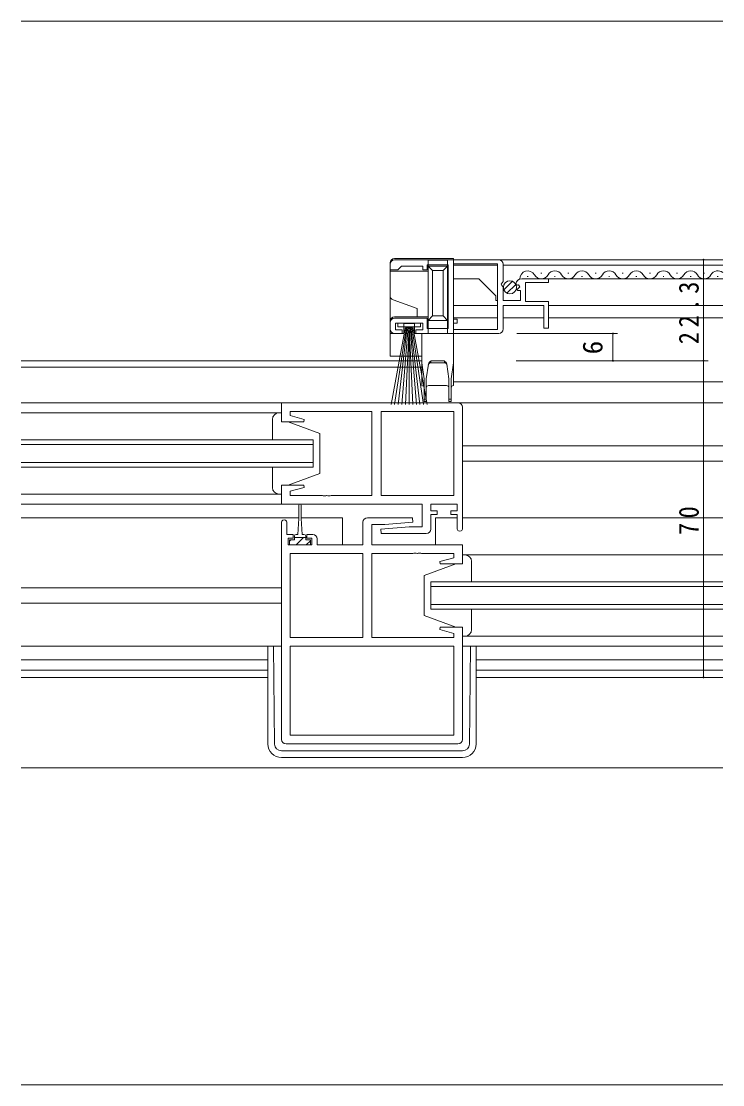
# Model space of a CAD drawing. Units: millimetres, scale not verified. Extents: x -594 to 539, y -420 to 386.
# Drawn here: x 75 to 230, y -255.5 to -20.5 of the extents above; entities that cross this region are included whole.
import ezdxf
from ezdxf.enums import TextEntityAlignment as Align

# ---------------------------------------------------------------- set-up
doc = ezdxf.new("R2010")
doc.units = ezdxf.units.MM
doc.header["$LTSCALE"] = 2
for name, color, linetype, lineweight in [('0-3_YKK_11', 7, 'Continuous', 9), ('0-4_YKK_12', 2, 'Continuous', 9), ('0-5_YSS_K', 3, 'Continuous', 9), ('0-6_YKK_13', 4, 'Continuous', 9), ('0-7_YKK_D', 6, 'Continuous', 9)]:
    doc.layers.add(name, color=color, linetype=linetype, lineweight=lineweight)
doc.styles.add('ＭＳ ゴシック', font='')
doc.styles.get('ＭＳ ゴシック').set_extended_font_data('MS Gothic')

msp = doc.modelspace()

# ---------------------------------------------------------------- linework, layer by layer
at = {"layer": '0-3_YKK_11'}
for p, q in [((156.49, -74.201), (156.49, -75.401)), ((180.49, -73.201), (157.49, -73.201)), ((158.19, -75.401), (158.49, -75.101)), ((158.49, -75.101), (158.99, -74.601)), ((158.99, -74.601), (163.69, -74.601)), ((163.69, -74.601), (163.69, -75.401)), ((164.69, -74.301), (169.29, -74.301)), ((164.69, -75.401), (164.69, -74.301)), ((169.29, -74.301), (169.29, -88.401)), ((170.49, -74.101), (170.49, -86.301)), ((180.19, -74.101), (170.49, -74.101)), ((180.19, -88.601), (180.19, -74.101)), ((180.19, -88.601), (180.19, -74.101)), ((181.49, -78.032), (181.49, -74.201)), ((156.49, -75.401), (158.19, -75.401)), ((163.69, -75.401), (164.69, -75.401)), ((191.49, -77.401), (185.586, -77.401)), ((191.49, -78.201), (191.49, -77.401)), ((181.037, -78.572), (181.49, -78.032)), ((181.19, -78.901), (181.037, -78.572)), ((181.49, -79.201), (181.19, -78.901)), ((181.49, -82.201), (181.49, -79.201)), ((184.291, -78.582), (184.542, -78.794)), ((184.542, -78.794), (184.861, -78.708)), ((185.131, -79.177), (184.566, -79.742)), ((184.566, -79.742), (184.673, -80.001)), ((184.861, -78.708), (185.131, -79.177)), ((186.39, -78.201), (191.49, -78.201)), ((186.39, -82.401), (186.39, -78.201)), ((185.29, -82.201), (181.49, -82.201)), ((184.673, -80.001), (185.29, -80.001)), ((185.29, -80.001), (185.29, -82.201)), ((181.49, -83.301), (190.49, -83.301)), ((181.49, -88.501), (181.49, -83.301)), ((191.49, -82.401), (186.39, -82.401)), ((190.49, -83.301), (190.49, -88.301)), ((191.49, -88.301), (191.49, -82.401)), ((164.69, -86.101), (157.49, -86.101)), ((164.69, -88.401), (164.69, -86.101)), ((170.49, -86.301), (171.29, -86.301)), ((171.29, -86.301), (171.29, -87.201)), ((156.49, -87.101), (156.49, -88.501)), ((157.69, -87.201), (163.69, -87.201)), ((157.69, -88.701), (157.69, -87.201)), ((159.19, -88.701), (157.69, -88.701)), ((159.19, -89.501), (159.19, -88.701)), ((162.19, -88.701), (162.19, -89.501)), ((163.69, -88.701), (162.19, -88.701)), ((163.69, -87.201), (163.69, -88.701)), ((169.29, -88.401), (164.69, -88.401)), ((170.49, -87.201), (170.49, -88.601)), ((171.29, -87.201), (170.49, -87.201)), ((170.49, -88.601), (180.19, -88.601)), ((190.49, -88.301), (191.49, -88.301)), ((157.49, -89.501), (159.19, -89.501)), ((162.19, -89.501), (180.49, -89.501)), ((132.49, -104.801), (132.49, -109.001)), ((171.49, -104.801), (132.49, -104.801)), ((134.42, -106.731), (152.49, -106.731)), ((134.42, -107.648), (134.42, -106.731)), ((137.52, -108.478), (134.42, -107.648)), ((152.49, -106.731), (152.49, -125.271)), ((154.49, -106.731), (154.49, -125.271)), ((170.56, -106.731), (154.49, -106.731)), ((170.56, -125.271), (170.56, -106.731)), ((170.56, -125.271), (170.56, -106.731)), ((172.49, -132.601), (172.49, -105.801)), ((132.49, -109.001), (137.451, -109.001)), ((137.451, -109.001), (137.52, -108.478)), ((132.49, -123.001), (132.49, -127.201)), ((137.451, -123.001), (132.49, -123.001)), ((134.42, -124.353), (137.52, -123.523)), ((134.42, -125.271), (134.42, -124.353)), ((137.52, -123.523), (137.451, -123.001)), ((141.532, -125.271), (134.42, -125.271)), ((141.715, -125.391), (141.532, -125.271)), ((142.265, -125.391), (141.715, -125.391)), ((142.448, -125.271), (142.265, -125.391)), ((142.532, -125.271), (142.448, -125.271)), ((142.715, -125.391), (142.532, -125.271)), ((143.265, -125.391), (142.715, -125.391)), ((143.448, -125.271), (143.265, -125.391)), ((152.49, -125.271), (143.448, -125.271)), ((154.49, -125.271), (170.56, -125.271)), ((132.49, -127.201), (163.56, -127.201)), ((163.56, -127.201), (163.56, -132.201)), ((165.49, -127.201), (171.29, -127.201)), ((165.49, -128.701), (165.49, -127.201)), ((166.89, -128.701), (165.49, -128.701)), ((166.89, -129.501), (166.89, -128.701)), ((169.89, -128.701), (169.89, -129.501)), ((171.29, -128.701), (169.89, -128.701)), ((171.29, -127.201), (171.29, -128.701)), ((132.49, -131.301), (132.49, -179.201)), ((133.69, -133.901), (133.69, -131.301)), ((150.49, -131.201), (150.49, -136.201)), ((161.468, -130.201), (151.49, -130.201)), ((155.297, -131.701), (161.51, -131.157)), ((161.51, -131.157), (161.468, -130.201)), ((165.49, -129.501), (166.89, -129.501)), ((165.49, -132.701), (165.49, -129.501)), ((169.89, -129.501), (171.29, -129.501)), ((171.29, -129.501), (171.29, -132.601)), ((135.09, -133.901), (133.69, -133.901)), ((135.09, -134.701), (135.09, -133.901)), ((138.09, -133.901), (138.09, -134.701)), ((139.39, -133.901), (138.09, -133.901)), ((152.42, -131.701), (155.297, -131.701)), ((152.42, -136.201), (152.42, -131.701)), ((160.683, -132.201), (154.47, -132.744)), ((154.47, -132.744), (154.512, -133.701)), ((154.512, -133.701), (164.49, -133.701)), ((163.56, -132.201), (160.683, -132.201)), ((133.99, -134.701), (135.09, -134.701)), ((133.99, -136.201), (133.99, -134.701)), ((139.19, -136.201), (133.99, -136.201)), ((138.09, -134.701), (139.19, -134.701)), ((139.19, -134.701), (139.19, -136.201)), ((140.39, -136.201), (140.39, -134.901)), ((150.49, -136.201), (140.39, -136.201)), ((172.49, -136.201), (152.42, -136.201)), ((172.49, -140.401), (172.49, -136.201)), ((134.42, -138.131), (134.42, -156.671)), ((150.49, -138.131), (134.42, -138.131)), ((150.49, -156.671), (150.49, -138.131)), ((150.49, -156.671), (150.49, -138.131)), ((152.49, -138.131), (161.532, -138.131)), ((152.49, -156.671), (152.49, -138.131)), ((161.532, -138.131), (161.715, -138.011)), ((161.715, -138.011), (162.265, -138.011)), ((162.265, -138.011), (162.448, -138.131)), ((162.448, -138.131), (162.532, -138.131)), ((162.532, -138.131), (162.715, -138.011)), ((162.715, -138.011), (163.265, -138.011)), ((163.265, -138.011), (163.448, -138.131)), ((163.448, -138.131), (170.56, -138.131)), ((170.56, -138.131), (170.56, -139.048)), ((170.56, -139.048), (167.461, -139.878)), ((167.461, -139.878), (167.53, -140.401)), ((167.53, -140.401), (172.49, -140.401)), ((167.53, -154.401), (167.461, -154.923)), ((167.461, -154.923), (170.56, -155.753)), ((172.49, -154.401), (167.53, -154.401)), ((172.49, -179.201), (172.49, -154.401)), ((134.42, -156.671), (150.49, -156.671)), ((170.56, -156.671), (152.49, -156.671)), ((170.56, -155.753), (170.56, -156.671)), ((170.56, -158.601), (134.42, -158.601)), ((134.42, -158.601), (134.42, -178.271)), ((170.56, -158.601), (134.42, -158.601)), ((170.56, -178.271), (170.56, -158.601)), ((134.42, -178.271), (170.56, -178.271)), ((133.49, -180.201), (171.49, -180.201))]:
    msp.add_line(p, q, dxfattribs=at)
for centre, radius, start, end in [((157.49, -74.201), 1, 90, 179.99998), ((180.49, -74.201), 1, 0, 89.99998), ((185.586, -78.701), 1.3, 89.99997, 174.78409), ((157.49, -87.101), 1, 90, 179.99998), ((157.49, -88.501), 1, 180, 269.99998), ((180.49, -88.501), 1, 270, 359.99998), ((171.49, -105.801), 1, 0, 89.99998), ((133.09, -131.301), 0.6, 359.99998, 180), ((151.49, -131.201), 1, 90, 179.99998), ((139.39, -134.901), 1, 0, 89.99998), ((164.49, -132.701), 1, 270, 359.99998), ((171.89, -132.601), 0.6, 179.99998, 0), ((133.49, -179.201), 1, 180, 269.99998), ((171.49, -179.201), 1, 270, 359.99998)]:
    msp.add_arc(centre, radius, start, end, dxfattribs=at)
at = {"layer": '0-4_YKK_12'}
for p, q in [((74.99, -20.502), (229.99, -20.502)), ((229.99, -73.201), (170.487, -73.201)), ((170.488, -74.39), (170.489, -86.035)), ((180.19, -74.401), (170.488, -74.401)), ((229.99, -74.401), (181.49, -74.401)), ((176.09, -77.401), (170.488, -77.401)), ((179.89, -81.201), (176.09, -77.401)), ((229.99, -77.401), (186.11, -77.401)), ((186.995, -76.901), (186.795, -76.901)), ((189.995, -76.141), (189.795, -76.141)), ((192.995, -76.901), (192.795, -76.901)), ((195.995, -76.141), (195.795, -76.141)), ((198.995, -76.901), (198.795, -76.901)), ((201.995, -76.141), (201.795, -76.141)), ((204.995, -76.901), (204.795, -76.901)), ((207.995, -76.141), (207.795, -76.141)), ((210.995, -76.901), (210.795, -76.901)), ((213.995, -76.141), (213.795, -76.141)), ((216.995, -76.901), (216.795, -76.901)), ((219.995, -76.141), (219.795, -76.141)), ((222.995, -76.901), (222.795, -76.901)), ((225.995, -76.141), (225.795, -76.141)), ((228.995, -76.901), (228.795, -76.901)), ((179.89, -82.201), (179.89, -81.201)), ((179.89, -82.201), (180.19, -82.201)), ((180.19, -83.301), (170.489, -83.301)), ((190.392, -83.301), (181.789, -83.301)), ((229.99, -83.301), (191.49, -83.301)), ((180.19, -86.001), (170.489, -86.001)), ((190.49, -86.001), (181.49, -86.001)), ((229.99, -86.001), (191.49, -86.001)), ((170.489, -87.201), (170.49, -90.829)), ((74.99, -95.501), (163.488, -95.501)), ((163.488, -96.901), (74.99, -96.901)), ((170.488, -100.201), (229.99, -100.201)), ((74.99, -104.801), (132.99, -104.801)), ((171.49, -104.801), (229.99, -104.801)), ((139.49, -113.001), (74.99, -113.001)), ((74.99, -114.001), (139.49, -114.001)), ((139.49, -119.001), (139.49, -113.001)), ((172.49, -114.301), (229.99, -114.301)), ((139.49, -118.001), (74.99, -118.001)), ((74.99, -119.001), (139.49, -119.001)), ((172.49, -117.701), (229.99, -117.701)), ((132.99, -127.201), (74.99, -127.201)), ((74.99, -130.201), (136.34, -130.201)), ((136.84, -130.201), (145.99, -130.201)), ((145.99, -130.201), (145.99, -136.201)), ((166.49, -130.201), (166.49, -136.201)), ((166.49, -130.201), (171.29, -130.201)), ((172.49, -130.201), (229.99, -130.201)), ((165.49, -144.401), (165.49, -150.401)), ((229.99, -144.401), (165.49, -144.401)), ((165.49, -145.401), (229.99, -145.401)), ((74.99, -145.701), (132.49, -145.701)), ((74.99, -149.101), (132.49, -149.101)), ((229.99, -149.401), (165.49, -149.401)), ((165.49, -150.401), (229.99, -150.401)), ((172.49, -158.601), (229.99, -158.601)), ((74.99, -161.601), (129.49, -161.601)), ((175.49, -161.601), (229.99, -161.601)), ((129.49, -163.871), (74.99, -163.871)), ((229.99, -163.871), (175.49, -163.871)), ((74.99, -165.501), (129.49, -165.501)), ((175.49, -165.501), (229.99, -165.501)), ((74.99, -185.5), (229.99, -185.5))]:
    msp.add_line(p, q, dxfattribs=at)
for centre, start, end in [((186.895, -77.359), 29.20253, 183.55698), ((189.895, -75.682), 209.20253, 330.79745), ((192.895, -77.359), 29.20253, 150.79745), ((195.895, -75.682), 209.20253, 330.79745), ((198.895, -77.359), 29.20253, 150.79745), ((201.895, -75.682), 209.20253, 330.79745), ((204.895, -77.359), 29.20253, 150.79745), ((207.895, -75.682), 209.20253, 330.79745), ((210.895, -77.359), 29.20253, 150.79745), ((213.895, -75.682), 209.20253, 330.79745), ((216.895, -77.359), 29.20253, 150.79745), ((219.895, -75.682), 209.20253, 330.79745), ((222.895, -77.359), 29.20253, 150.79745), ((225.895, -75.682), 209.20253, 330.79745), ((228.895, -77.359), 50.3961, 150.79745)]:
    msp.add_arc(centre, 1.718, start, end, dxfattribs=at)
at = {"layer": '0-5_YSS_K'}
msp.add_line((74.99, -255.5), (229.99, -255.5), dxfattribs=at)
at = {"layer": '0-6_YKK_13'}
for p, q in [((156.488, -73.901), (156.488, -75.701)), ((170.488, -72.901), (157.488, -72.901)), ((164.888, -74.601), (164.888, -73.301)), ((169.188, -73.301), (164.888, -73.301)), ((164.888, -74.601), (169.188, -74.601)), ((169.188, -74.601), (168.188, -75.601)), ((169.188, -73.301), (169.188, -74.601)), ((169.188, -74.601), (169.188, -86.601)), ((170.488, -89.501), (170.488, -72.901)), ((156.488, -75.701), (156.488, -81.1)), ((164.888, -75.701), (156.488, -75.701)), ((168.188, -85.601), (168.188, -75.601)), ((181.639, -79.86), (183.536, -77.963)), ((182.32, -80.593), (184.269, -78.644)), ((157.488, -85.801), (162.488, -85.801)), ((162.488, -85.801), (164.888, -85.801)), ((165.888, -85.601), (164.888, -86.601)), ((164.888, -86.601), (164.888, -89.501)), ((169.188, -86.601), (164.888, -86.601)), ((165.888, -85.601), (168.188, -85.601)), ((168.188, -85.601), (169.188, -86.601)), ((169.188, -89.501), (169.188, -86.601)), ((159.89, -88.051), (156.69, -105.201)), ((157.49, -105.201), (160.09, -88.051)), ((158.19, -87.201), (163.19, -87.201)), ((158.19, -88.051), (158.19, -87.201)), ((163.19, -88.051), (158.19, -88.051)), ((160.29, -88.051), (158.29, -105.201)), ((159.09, -105.201), (160.49, -88.051)), ((160.69, -88.051), (159.89, -105.201)), ((160.69, -105.201), (160.69, -88.051)), ((160.69, -88.051), (161.49, -105.201)), ((162.29, -105.201), (160.89, -88.051)), ((161.09, -88.051), (163.09, -105.201)), ((163.89, -105.201), (161.29, -88.051)), ((161.49, -88.051), (164.69, -105.201)), ((163.19, -87.201), (163.19, -88.051)), ((159.488, -89.501), (156.488, -89.501)), ((156.488, -89.501), (156.488, -94.501)), ((163.488, -89.501), (161.888, -89.501)), ((170.488, -96.001), (170.488, -89.501)), ((156.488, -94.501), (163.488, -94.501)), ((163.488, -96.001), (163.488, -101.001)), ((163.988, -99.501), (163.488, -96.001)), ((164.946, -96.296), (164.488, -99.501)), ((165.565, -95.501), (165.422, -96.001)), ((168.554, -96.001), (165.422, -96.001)), ((165.565, -95.501), (168.412, -95.501)), ((168.554, -96.001), (168.412, -95.501)), ((169.488, -99.501), (169.03, -96.296)), ((170.488, -96.001), (169.988, -99.501)), ((170.488, -101.001), (170.488, -96.001)), ((163.988, -104.001), (163.988, -99.501)), ((164.488, -99.501), (164.488, -104.001)), ((164.988, -101.001), (168.988, -101.001)), ((169.488, -104.001), (169.488, -99.501)), ((169.988, -99.501), (169.988, -104.001)), ((163.988, -104.001), (164.488, -104.001)), ((163.988, -104.501), (163.988, -104.001)), ((164.488, -104.501), (163.988, -104.501)), ((164.488, -104.001), (164.488, -104.501)), ((169.488, -104.001), (169.988, -104.001)), ((169.488, -104.501), (169.488, -104.001)), ((169.988, -104.501), (169.488, -104.501)), ((169.988, -104.001), (169.988, -104.501)), ((74.99, -107.001), (132.49, -107.002)), ((131.99, -107.001), (132.49, -107.001)), ((132.49, -107.001), (132.49, -109.001)), ((130.49, -113.001), (130.49, -108.501)), ((132.49, -109.001), (133.99, -109.001)), ((133.99, -109.001), (140.99, -111.601)), ((140.99, -111.601), (140.99, -120.401)), ((130.49, -123.501), (130.49, -119.001)), ((133.99, -123.001), (140.99, -120.401)), ((132.49, -123.001), (132.49, -125.001)), ((133.99, -123.001), (132.49, -123.001)), ((132.49, -125), (74.99, -125)), ((132.49, -125.001), (131.99, -125.001)), ((136.34, -127.451), (136.34, -130.401)), ((136.84, -130.401), (136.84, -127.451)), ((136.34, -130.401), (136.09, -133.901)), ((136.84, -130.401), (137.09, -133.901)), ((135.74, -133.901), (136.09, -133.901)), ((137.09, -133.901), (137.44, -133.901)), ((134.29, -135.101), (134.29, -136.201)), ((135.34, -135.101), (134.29, -135.101)), ((134.579, -135.101), (134.29, -135.389)), ((134.29, -136.201), (138.89, -136.201)), ((135.34, -135.101), (135.34, -134.301)), ((137.84, -134.601), (135.34, -134.601)), ((136.59, -135.334), (135.724, -136.201)), ((137.324, -134.601), (136.59, -135.334)), ((137.84, -134.301), (137.84, -135.101)), ((138.89, -135.101), (137.84, -135.101)), ((138.89, -135.279), (137.969, -136.201)), ((138.89, -136.201), (138.89, -135.101)), ((172.49, -138.401), (172.49, -140.401)), ((172.99, -138.401), (172.49, -138.401)), ((172.49, -138.401), (229.99, -138.401)), ((170.99, -140.401), (163.99, -143.001)), ((172.49, -140.401), (170.99, -140.401)), ((174.49, -144.401), (174.49, -139.901)), ((163.99, -143.001), (163.99, -151.801)), ((170.99, -154.401), (163.99, -151.801)), ((174.49, -154.901), (174.49, -150.401)), ((170.99, -154.401), (172.49, -154.401)), ((172.49, -154.401), (172.49, -156.401)), ((172.49, -156.401), (172.99, -156.401)), ((172.49, -156.401), (229.99, -156.401)), ((74.99, -158.601), (132.49, -158.601)), ((74.99, -158.601), (132.49, -158.601)), ((129.49, -158.601), (129.49, -180.201)), ((130.972, -180.219), (130.713, -158.601)), ((174.008, -180.219), (174.267, -158.601)), ((175.49, -158.601), (175.49, -180.201)), ((132.472, -181.701), (172.508, -181.701)), ((172.49, -183.201), (132.49, -183.201))]:
    msp.add_line(p, q, dxfattribs=at)
for points in [[(164.888, -86.601), (164.888, -74.601), (165.888, -75.601)], [(168.188, -75.601), (165.888, -75.601), (165.888, -85.601)], [(156.488, -81.1), (156.488, -86.801), (156.488, -89.501)], [(157.146, -82.04), (162.488, -83.984), (162.488, -85.801)], [(161.888, -89.501), (161.888, -87.301), (159.488, -87.301), (159.488, -89.501)], [(170.488, -89.501), (163.488, -89.501), (163.488, -96.001)]]:
    msp.add_lwpolyline(points, dxfattribs=at)
msp.add_circle((182.976, -79.3), 1.45, dxfattribs=at)
for centre, radius, start, end in [((157.488, -73.901), 1, 90, 180), ((157.488, -81.1), 1, 180, 250), ((157.488, -86.801), 1, 90, 180), ((165.422, -96.501), 0.5, 90, 171.86989), ((166.378, -96.772), 1.509, 122.61961, 161.62012), ((167.598, -96.772), 1.509, 18.37987, 57.38037), ((168.554, -96.501), 0.5, 8.1301, 90), ((163.488, -101.501), 0.5, 0, 90), ((164.988, -101.501), 0.5, 90, 180), ((168.988, -101.501), 0.5, 0, 90), ((170.488, -101.501), 0.5, 90, 180), ((131.99, -108.501), 1.5, 90, 180), ((131.99, -123.501), 1.5, 180, 270), ((136.59, -127.451), 0.25, 0, 180), ((135.74, -134.301), 0.4, 90, 180), ((137.44, -134.301), 0.4, 0, 90), ((172.99, -139.901), 1.5, 0, 90), ((172.99, -154.901), 1.5, 270, 0), ((132.49, -180.201), 3, 180, 270), ((132.472, -180.201), 1.5, 180.68752, 270), ((172.49, -180.201), 3, 270, 0), ((172.508, -180.201), 1.5, 270, 359.31247)]:
    msp.add_arc(centre, radius, start, end, dxfattribs=at)
at = {"layer": '0-7_YKK_D'}
for p, q in [((190.49, -73.201), (226.74, -73.201)), ((225.74, -95.501), (225.74, -73.201)), ((184.482, -89.501), (206.74, -89.501)), ((205.74, -89.501), (205.74, -95.501)), ((184.326, -95.501), (206.74, -95.501)), ((190.49, -95.501), (226.74, -95.501)), ((190.49, -95.501), (226.74, -95.501)), ((225.74, -95.501), (225.74, -165.501)), ((190.49, -165.501), (226.74, -165.501))]:
    msp.add_line(p, q, dxfattribs=at)
for centre, start, end in [((225.74, -73.201), 90, 270), ((225.74, -73.201), 270, 90), ((205.74, -89.501), 90, 270), ((205.74, -89.501), 270, 90), ((205.74, -95.501), 90, 270), ((205.74, -95.501), 270, 90), ((225.74, -95.501), 90, 270), ((225.74, -95.501), 90, 270), ((225.74, -95.501), 270, 90), ((225.74, -95.501), 270, 90), ((225.74, -165.501), 90, 270), ((225.74, -165.501), 270, 90)]:
    msp.add_arc(centre, 0.106, start, end, dxfattribs=at)

# ---------------------------------------------------------------- texts
at = {"layer": '0-7_YKK_D', "color": 7, "style": 'ＭＳ ゴシック'}
msp.add_text('6', height=4.399, rotation=90, dxfattribs=at).set_placement((204.74, -94.101), align=Align.BOTTOM_LEFT)
at = {"layer": '0-7_YKK_D', "color": 7, "char_height": 4.399, "attachment_point": 7, "rotation": 90, "style": 'ＭＳ ゴシック'}
for s, insert in [('\\T1.38;\\W0.9;22.3', (224.74, -91.871)), ('\\T1.36;\\W0.9;70', (224.74, -134.021))]:
    msp.add_mtext(s, dxfattribs=dict(at, insert=insert))

doc.saveas('drawing.dxf')
